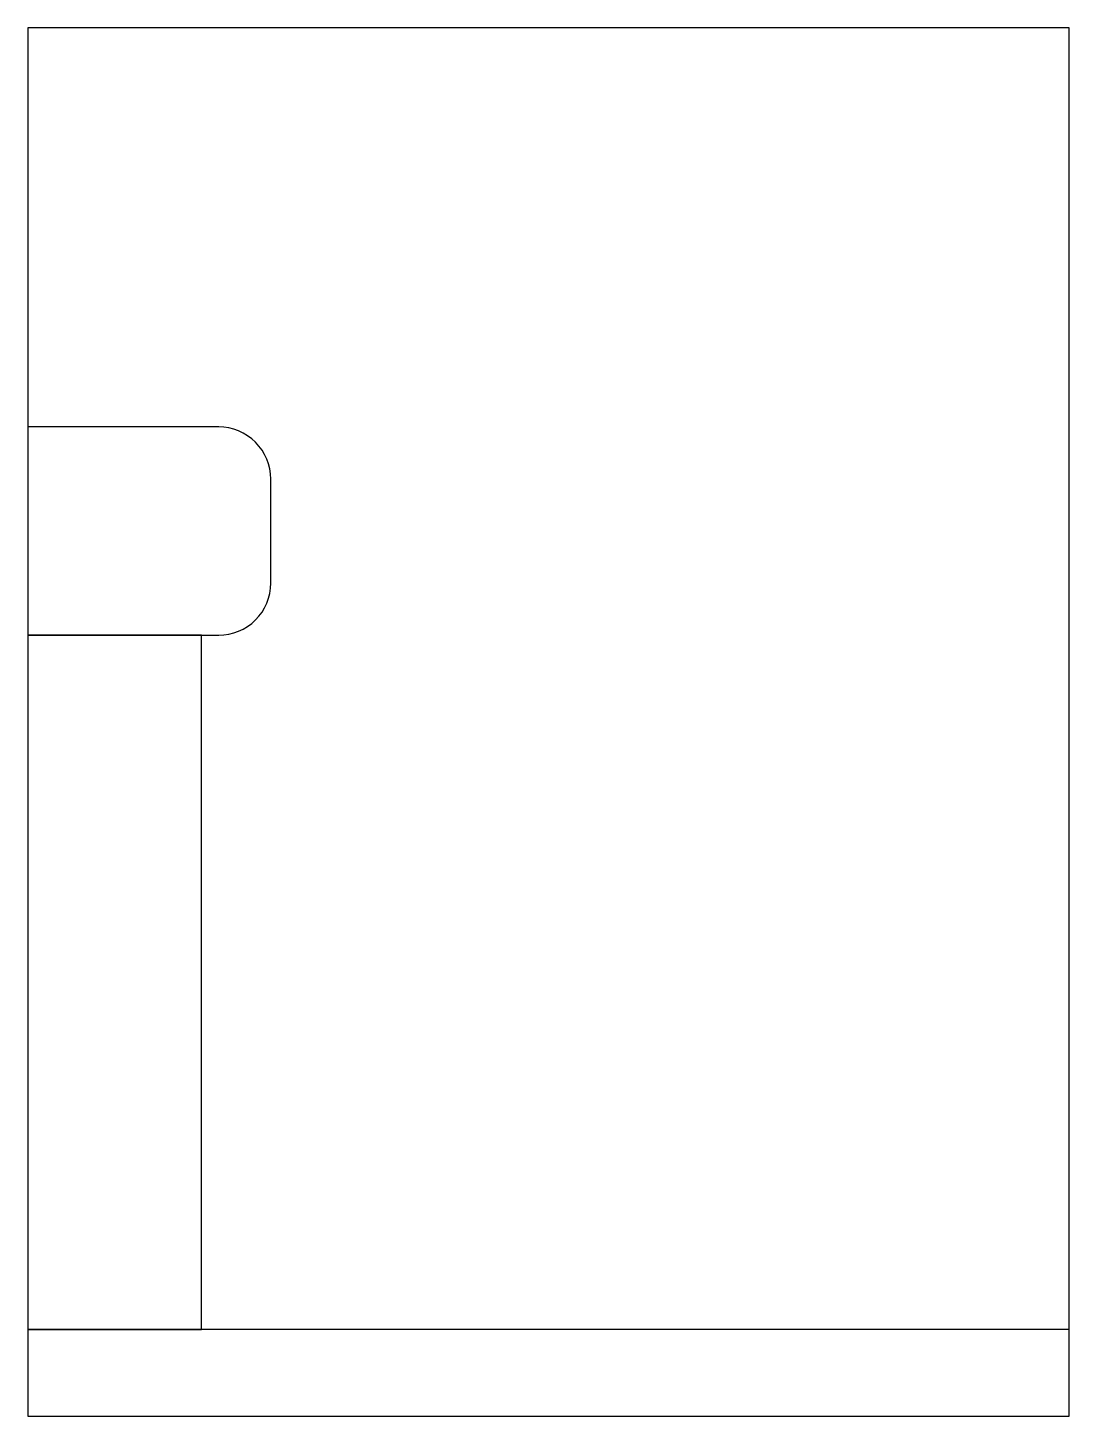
# Model space of a CAD drawing. Header units: millimetres. Extents: x 0 to 60, y 0 to 80.
import ezdxf

# ---------------------------------------------------------------- set-up
doc = ezdxf.new("R2010")
doc.units = ezdxf.units.MM
for name, color, linetype in [('AIR', 7, 'Continuous'), ('GND', 7, 'Continuous'), ('HV', 7, 'Continuous'), ('SPACER', 7, 'Continuous')]:
    doc.layers.add(name, color=color, linetype=linetype)

msp = doc.modelspace()

# ---------------------------------------------------------------- linework, layer by layer
at = {"layer": 'AIR'}
msp.add_lwpolyline([(0, 0), (60, 0), (60, 80), (0, 80)], close=True, dxfattribs=at)
at = {"layer": 'GND'}
msp.add_lwpolyline([(0, 0), (60, 0), (60, 5), (0, 5)], close=True, dxfattribs=at)
at = {"layer": 'HV'}
msp.add_lwpolyline([(0, 45), (11, 45, 0.414214), (14, 48), (14, 54, 0.414214), (11, 57), (0, 57)], format="xyb", close=True, dxfattribs=at)
at = {"layer": 'SPACER'}
msp.add_lwpolyline([(0, 5), (10, 5), (10, 45), (0, 45)], close=True, dxfattribs=at)

doc.saveas('drawing.dxf')
